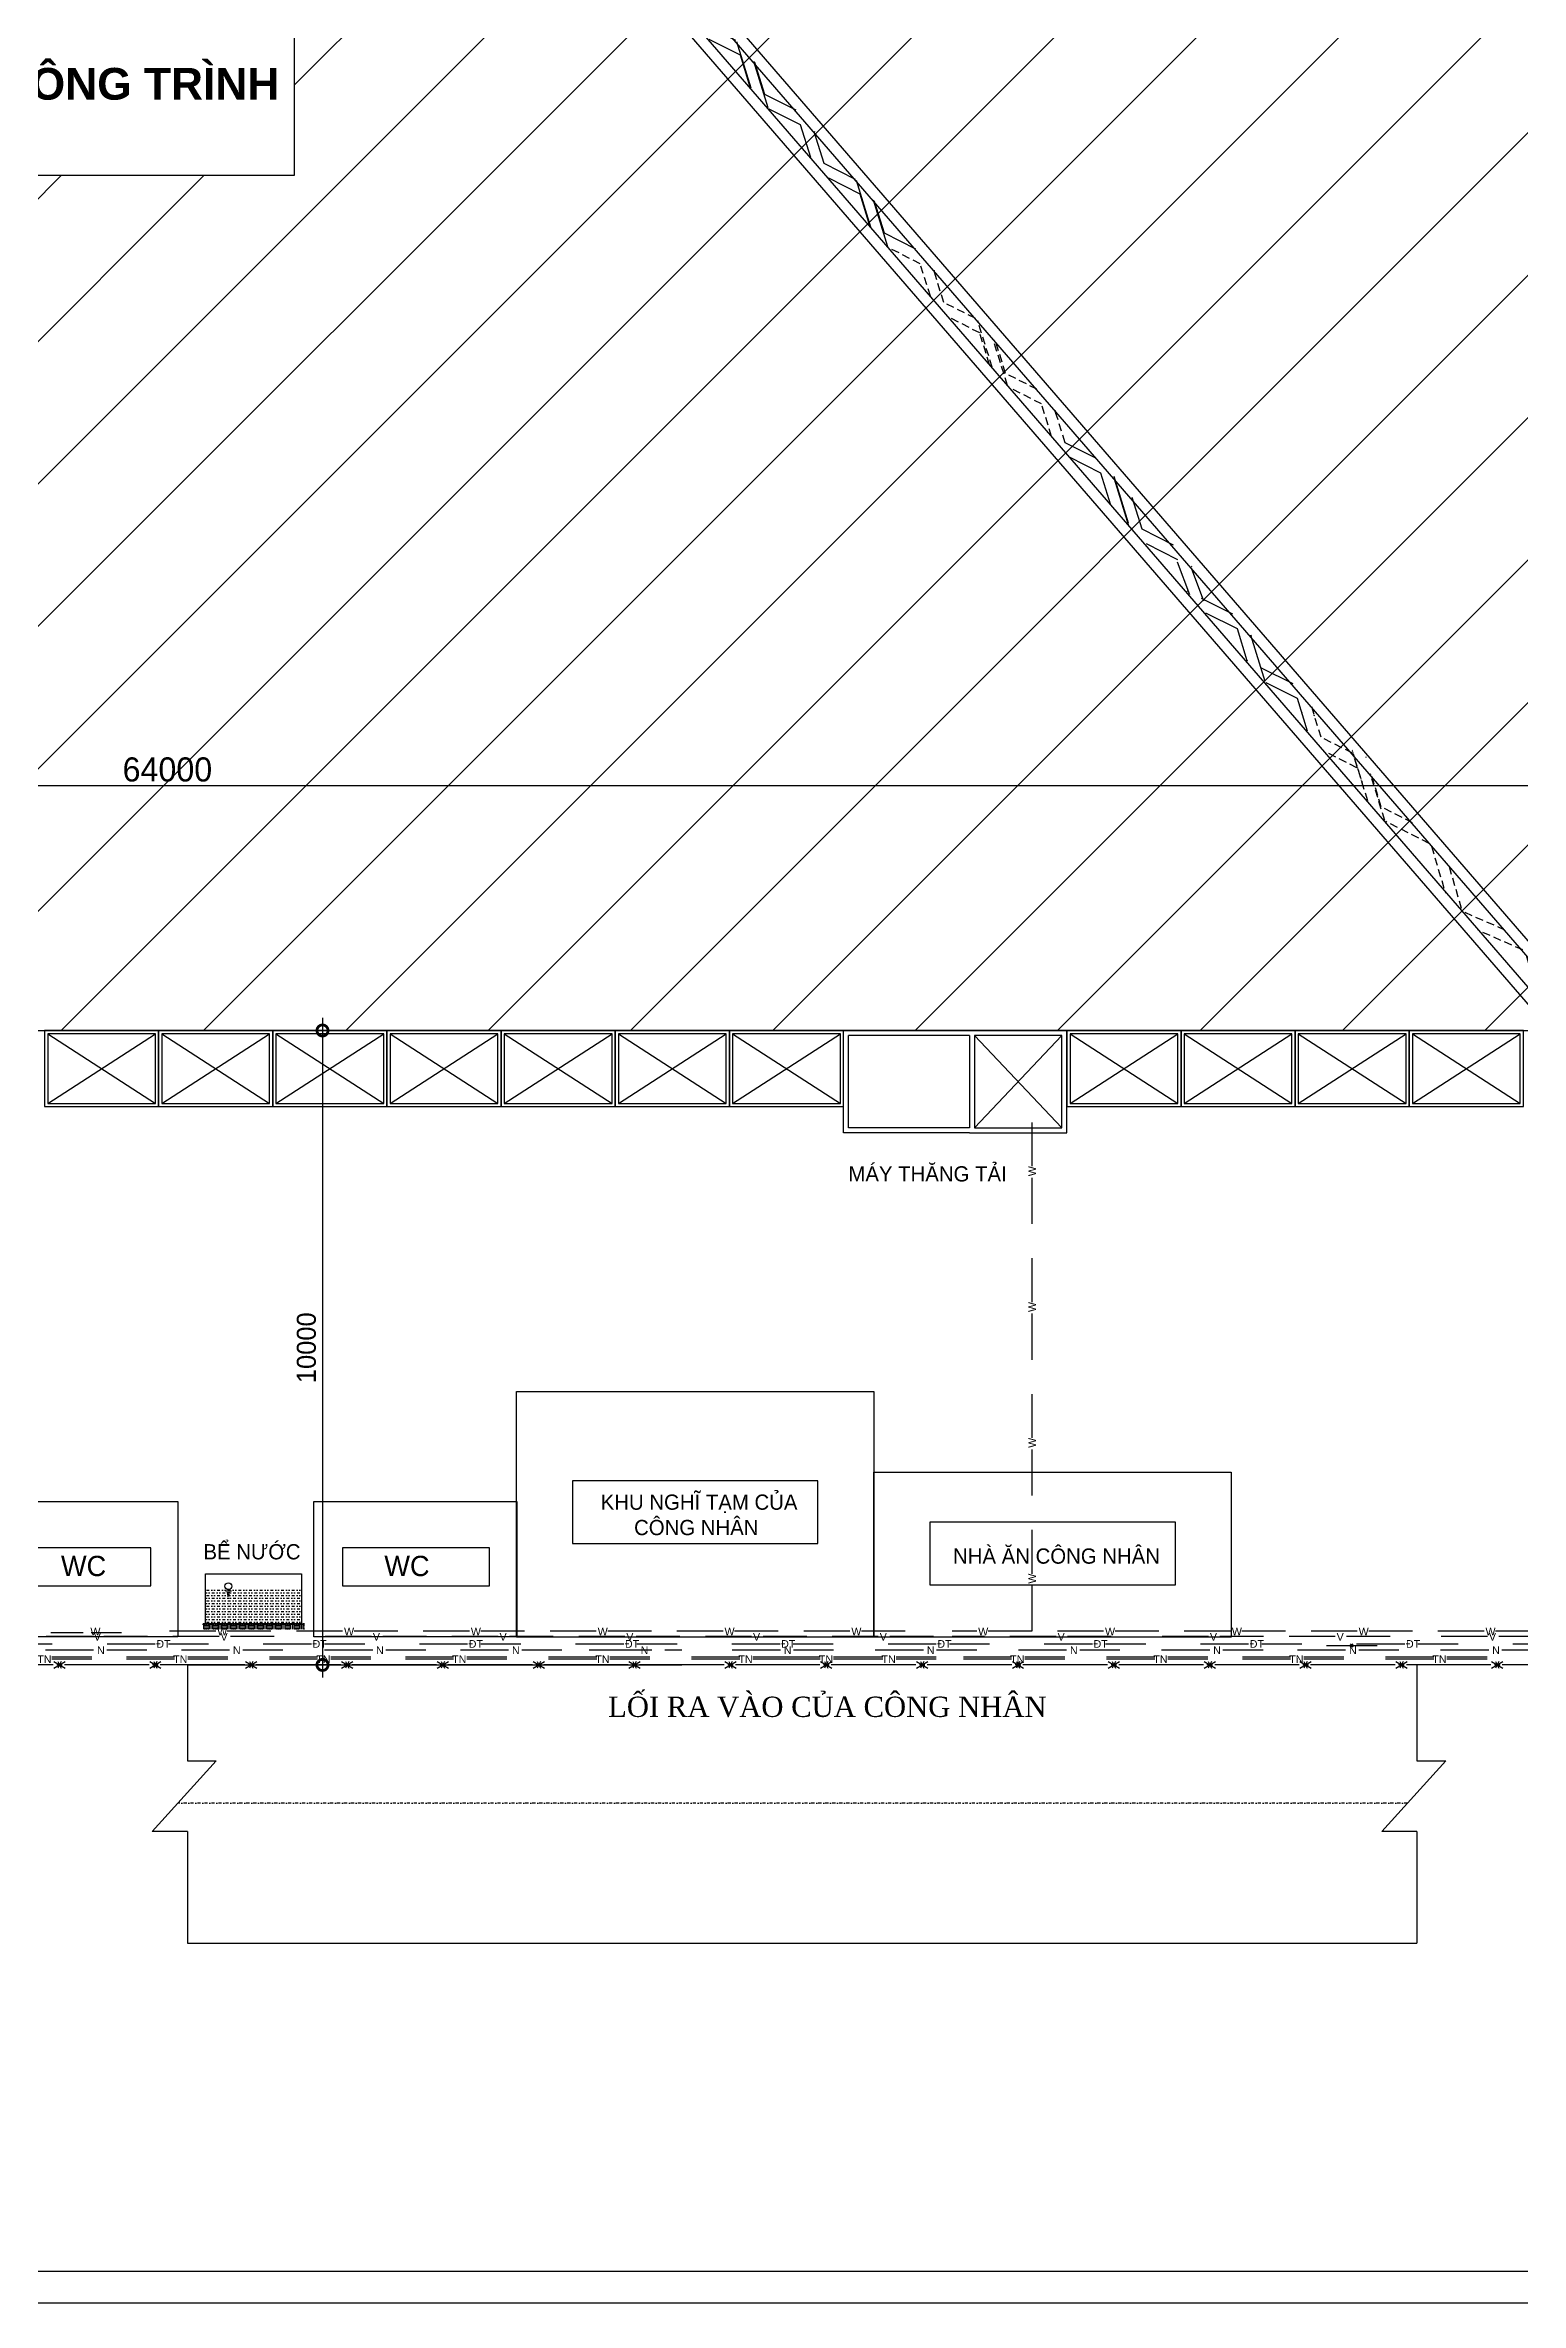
# Model space of a CAD drawing. Extents: x 122166 to 123167, y -5853 to -5259.
# Drawn here: x 122737.5 to 122970.2, y -5853.3 to -5497.4 of the extents above; entities that cross this region are included whole.
import ezdxf

# ---------------------------------------------------------------- set-up
doc = ezdxf.new("R2010")
doc.units = 0
for name, pattern in [('DASHDOTX2', [2, 1, -0.5, 0, -0.5]), ('DASHED2', [0.375, 0.25, -0.125]), ('HIDDEN', [9.525, 6.35, -3.175]), ('HIDDEN2', [0.1875, 0.125, -0.0625])]:
    doc.linetypes.add(name, pattern=pattern)
doc.layers.get('0').update_dxf_attribs({"linetype": 'CONTINUOUS'})
doc.layers.get('DEFPOINTS').update_dxf_attribs({"linetype": 'CONTINUOUS'})
for name, color, linetype in [('02', 3, 'CONTINUOUS'), ('04', 1, 'CONTINUOUS'), ('BONG', 1, 'CONTINUOUS'), ('coffa', 6, 'CONTINUOUS'), ('KHUNG', 5, 'CONTINUOUS'), ('KICHTHUOC', 1, 'CONTINUOUS'), ('Layer1', 4, 'DASHED2'), ('LAYER3', 6, 'CONTINUOUS'), ('Layer4', 2, 'DASHDOTX2'), ('text', 4, 'CONTINUOUS'), ('THE', 8, 'CONTINUOUS'), ('tuong-cot', 6, 'CONTINUOUS')]:
    doc.layers.add(name, color=color, linetype=linetype)
doc.styles.get("Standard").update_dxf_attribs({"font": 'VTIMESN.TTF'})
doc.styles.add('TH', font='VTIMESN.TTF', dxfattribs={"height": 350})
doc.dimstyles.new('DOT', dxfattribs={"dimtxt": 3, "dimasz": 3.5, "dimexe": 2, "dimexo": 1.5, "dimgap": 1, "dimtad": 1, "dimtoh": 1, "dimdec": 0, "dimlfac": 100, "dimdsep": 46, "dimtxsty": 'Standard', "dimblk": 'DOTSMALL', "dimcen": 2.5, "dimdle": 2, "dimclrd": 251, "dimclre": 251, "dimclrt": 1, "dimadec": 0, "dimazin": 0, "dimtfac": 1, "dimtdec": 0, "dimtix": 1, "dimtmove": 0, "dimatfit": 2, "dimldrblk": 'DOTSMALL', "dimfxl": 0, "dimtolj": 1, "dimlwd": -1, "dimlwe": -1, "dimarcsym": 0})
doc.dimstyles.new('TL1-75', dxfattribs={"dimtxt": 3.5, "dimasz": 3.5, "dimexe": 2, "dimexo": 1.5, "dimgap": 1, "dimtad": 1, "dimtoh": 1, "dimdec": 0, "dimlfac": 100, "dimdsep": 46, "dimtxsty": 'Standard', "dimblk": 'DOTSMALL', "dimcen": 2.5, "dimdle": 2, "dimclrd": 251, "dimclre": 251, "dimclrt": 1, "dimadec": 0, "dimazin": 0, "dimtfac": 1, "dimtdec": 0, "dimtix": 1, "dimtmove": 0, "dimatfit": 0, "dimldrblk": 'DOTSMALL', "dimfxl": 0, "dimtolj": 1, "dimarcsym": 0})

# ---------------------------------------------------------------- blocks, each defined once
blk = doc.blocks.new('_DotSmall')
at = {"layer": 'THE', "color": 0, "const_width": 0.5}
blk.add_lwpolyline([(-0.0625, 0, 1), (0.0625, 0, 1)], format="xyb", close=True, dxfattribs=at)
blk = doc.blocks.new('*D4')
at = {"layer": 'DEFPOINTS', "color": 0, "linetype": 'Continuous'}
for p in [(247.78, 53.09), (250, 53.09), (263.72, 35.15)]:
    blk.add_point(p, dxfattribs=at)
at = {"layer": 'KICHTHUOC', "color": 251, "linetype": 'Continuous', "lineweight": -2}
for p, q in [((247.78, 33.15), (247.78, 55.09)), ((248.5, 53.09), (245.78, 53.09)), ((262.22, 35.15), (245.78, 35.15))]:
    blk.add_line(p, q, dxfattribs=at)
at = {"layer": 'KICHTHUOC', "color": 251, "linetype": 'Continuous', "lineweight": -2, "xscale": 3.5, "yscale": 3.5, "zscale": 3.5}
for p, rotation in [((247.78, 53.09), 90), ((247.78, 35.15), 270)]:
    blk.add_blockref('_DotSmall', p, dxfattribs=dict(at, rotation=rotation))
at = {"layer": 'KICHTHUOC', "color": 1, "linetype": 'Continuous', "insert": (245.03, 44.12), "char_height": 3.5, "attachment_point": 5, "rotation": 90}
blk.add_mtext('\\A1;1500', dxfattribs=at)
blk = doc.blocks.new('*D6')
at = {"layer": 'coffa', "color": 251, "linetype": 'Continuous'}
for p, q in [((122781.2, -5650.72), (122781.2, -5754.72)), ((122780.86, -5652.72), (122779.2, -5652.72)), ((122780.86, -5752.72), (122779.2, -5752.72))]:
    blk.add_line(p, q, dxfattribs=at)
at = {"layer": 'DEFPOINTS', "color": 0, "linetype": 'Continuous'}
for p in [(122782.36, -5652.72), (122781.2, -5752.72), (122782.36, -5752.72)]:
    blk.add_point(p, dxfattribs=at)
at = {"layer": 'coffa', "color": 251, "linetype": 'Continuous', "xscale": 3.5, "yscale": 3.5, "zscale": 3.5}
for p, rotation in [((122781.2, -5652.72), 90), ((122781.2, -5752.72), 270)]:
    blk.add_blockref('_DotSmall', p, dxfattribs=dict(at, rotation=rotation))
at = {"layer": 'coffa', "color": 1, "linetype": 'Continuous', "insert": (122778.67, -5702.72), "char_height": 3, "attachment_point": 5, "rotation": 90}
blk.add_mtext('\\A1;10000', dxfattribs=at)
blk = doc.blocks.new('A$C060B0BB3')
at = {"layer": '04', "linetype": 'Continuous', "ltscale": 10}
for p, q in [((33.273, -14.09), (304.112, -327.127)), ((34.608, -12.984), (305.371, -325.931)), ((29.569, -17.157), (300.622, -330.441)), ((30.905, -16.051), (301.881, -329.245)), ((106.674, -99.142), (108.268, -104.282)), ((108.268, -104.282), (113.217, -106.782)), ((108.982, -106.586), (113.932, -109.086)), ((113.373, -106.963), (115.645, -114.286)), ((116.085, -110.174), (116.203, -110.234)), ((116.203, -110.234), (117.76, -115.254)), ((115.488, -114.106), (115.607, -114.166)), ((117.76, -115.254), (122.709, -117.754)), ((118.475, -117.557), (123.424, -120.058)), ((125.05, -124.894), (123.104, -119.702)), ((127.262, -125.856), (125.317, -120.663)), ((125.577, -121.146), (125.695, -121.206)), ((124.862, -125.018), (124.981, -125.078)), ((127.133, -126.165), (132.083, -128.666)), ((127.848, -128.469), (132.797, -130.97)), ((132.797, -130.97), (134.354, -135.989)), ((134.882, -131.516), (137.153, -138.839)), ((134.913, -131.937), (137.184, -139.26)), ((134.95, -132.058), (135.069, -132.118)), ((137.712, -134.787), (139.269, -139.806)), ((136.997, -138.658), (137.116, -138.718)), ((139.269, -139.806), (144.218, -142.307)), ((139.983, -142.11), (144.933, -144.611)), ((168.478, -175.124), (173.427, -177.624)), ((172.869, -175.501), (175.14, -182.824)), ((173.427, -177.624), (174.984, -182.644)), ((175.543, -178.592), (177.814, -185.915)), ((175.58, -178.712), (175.699, -178.772)), ((175.699, -178.772), (177.255, -183.792)), ((174.984, -182.644), (175.103, -182.704)), ((177.255, -183.792), (182.205, -186.292)), ((177.97, -186.096), (182.919, -188.596)), ((182.919, -188.596), (184.476, -193.616)), ((185.035, -189.564), (186.629, -194.703)), ((185.072, -189.684), (185.191, -189.744)), ((184.357, -193.556), (184.476, -193.616)), ((186.629, -194.703), (191.578, -197.204)), ((187.343, -197.007), (192.292, -199.508)), ((191.734, -197.385), (194.005, -204.708)), ((192.292, -199.508), (193.849, -204.527)), ((194.408, -200.475), (196.679, -207.799)), ((194.445, -200.596), (194.564, -200.656)), ((194.564, -200.656), (196.121, -205.675)), ((193.849, -204.527), (193.968, -204.587)), ((196.121, -205.675), (201.07, -208.176)), ((196.835, -207.979), (201.785, -210.48)), ((201.785, -210.48), (203.341, -215.499)), ((203.9, -211.447), (205.494, -216.587)), ((203.937, -211.567), (204.056, -211.627)), ((279.212, -298.499), (280.806, -303.639)), ((293.92, -301.68), (288.847, -306.534)), ((293.92, -301.68), (305.727, -315.803)), ((280.806, -303.639), (285.756, -306.14)), ((281.521, -305.943), (286.47, -308.444)), ((295.886, -304.031), (290.859, -308.842)), ((285.912, -306.32), (288.183, -313.644)), ((288.586, -309.411), (290.857, -316.734)), ((297.856, -306.387), (292.783, -311.242)), ((299.822, -308.739), (294.795, -313.55)), ((284.116, -311.062), (279.747, -315.243)), ((301.791, -311.095), (296.719, -315.95)), ((279.747, -315.243), (291.554, -329.366)), ((286.128, -313.37), (281.713, -317.594)), ((288.051, -315.77), (283.683, -319.95)), ((290.298, -314.611), (295.248, -317.112)), ((305.727, -315.803), (291.554, -329.366)), ((303.757, -313.447), (298.731, -318.257)), ((290.063, -318.078), (285.649, -322.302)), ((291.013, -316.915), (295.962, -319.416)), ((291.987, -320.478), (287.618, -324.658)), ((293.999, -322.785), (289.584, -327.01)), ((298.078, -320.383), (299.672, -325.523)), ((298.115, -320.503), (298.234, -320.563)), ((297.4, -324.375), (297.519, -324.435)), ((299.672, -325.523), (303.672, -327.544)), ((300.622, -330.441), (305.371, -325.931)), ((300.386, -327.827), (302.337, -328.812))]:
    blk.add_line(p, q, dxfattribs=at)
at = {"layer": '04', "linetype": 'HIDDEN2', "ltscale": 10}
for p, q in [((31.348, -15.619), (36.117, -17.713)), ((32.8, -14.362), (33.606, -14.716)), ((38.195, -24.787), (36.117, -17.713)), ((40.936, -27.965), (38.769, -20.586)), ((42.244, -29.596), (49.286, -32.689)), ((45.047, -32.721), (51.797, -35.685)), ((53.875, -42.759), (51.797, -35.685)), ((56.616, -45.938), (54.448, -38.558)), ((57.787, -47.276), (64.829, -50.369)), ((60.59, -50.401), (67.34, -53.365)), ((69.418, -60.439), (67.34, -53.365)), ((72.16, -63.618), (69.992, -56.238)), ((72.754, -64.656), (79.796, -67.748)), ((75.557, -67.781), (82.307, -70.745)), ((84.385, -77.818), (82.307, -70.745)), ((87.126, -80.997), (84.958, -73.618)), ((87.487, -81.431), (94.352, -84.899)), ((90.117, -84.702), (95.066, -87.203)), ((94.508, -85.079), (96.779, -92.403)), ((95.066, -87.203), (96.623, -92.222)), ((97.182, -88.17), (99.453, -95.494)), ((98.895, -93.37), (103.844, -95.871)), ((99.609, -95.674), (104.558, -98.175)), ((104.558, -98.175), (106.115, -103.194)), ((144.933, -144.611), (146.489, -149.63)), ((147.048, -145.578), (148.642, -150.718)), ((146.37, -149.57), (146.489, -149.63)), ((148.642, -150.718), (153.591, -153.219)), ((149.357, -153.022), (154.306, -155.522)), ((154.003, -153.618), (156.274, -160.941)), ((154.306, -155.522), (155.863, -160.542)), ((156.421, -156.49), (158.693, -163.813)), ((156.459, -156.61), (156.577, -156.67)), ((156.833, -156.889), (158.39, -161.908)), ((156.118, -160.76), (156.237, -160.82)), ((158.39, -161.908), (163.339, -164.409)), ((159.104, -164.212), (164.054, -166.713)), ((164.054, -166.713), (165.61, -171.732)), ((166.169, -167.68), (167.763, -172.82)), ((166.207, -167.8), (166.325, -167.86)), ((165.492, -171.672), (165.61, -171.732)), ((167.763, -172.82), (172.713, -175.321)), ((203.223, -215.439), (203.341, -215.499)), ((205.494, -216.587), (210.443, -219.088)), ((206.209, -218.891), (211.158, -221.391)), ((210.599, -219.268), (212.871, -226.591)), ((211.158, -221.391), (212.715, -226.411)), ((213.273, -222.359), (215.545, -229.682)), ((213.311, -222.479), (213.429, -222.539)), ((213.429, -222.539), (214.986, -227.559)), ((212.715, -226.411), (212.833, -226.471)), ((214.986, -227.559), (219.935, -230.059)), ((215.701, -229.863), (220.65, -232.363)), ((220.65, -232.363), (222.207, -237.383)), ((222.765, -233.331), (224.359, -238.47)), ((222.803, -233.451), (222.922, -233.511)), ((222.088, -237.323), (222.207, -237.383)), ((224.359, -238.47), (229.309, -240.971)), ((225.074, -240.774), (230.023, -243.275)), ((229.315, -240.67), (231.587, -247.993)), ((230.023, -243.275), (231.58, -248.294)), ((232.139, -244.242), (234.41, -251.566)), ((232.145, -243.941), (233.702, -248.961)), ((232.176, -244.363), (232.295, -244.423)), ((231.431, -247.813), (231.549, -247.873)), ((233.702, -248.961), (238.651, -251.461)), ((234.417, -251.264), (239.366, -253.765)), ((239.366, -253.765), (240.923, -258.785)), ((241.481, -254.732), (243.076, -259.872)), ((240.804, -258.725), (240.923, -258.785)), ((243.79, -262.176), (248.739, -264.677)), ((248.181, -262.553), (250.452, -269.877)), ((248.739, -264.677), (250.296, -269.696)), ((250.855, -265.644), (253.126, -272.968)), ((251.011, -265.825), (252.568, -270.844)), ((253.282, -273.148), (258.231, -275.649)), ((258.231, -275.649), (259.788, -280.668)), ((261.941, -281.756), (266.89, -284.256)), ((262.655, -284.06), (267.605, -286.56))]:
    blk.add_line(p, q, dxfattribs=at)
at = {"layer": '04', "linetype": 'HIDDEN2'}
for p, q in [((97.974, -91.07), (98.092, -91.13)), ((98.092, -91.13), (99.649, -96.149)), ((97.378, -95.002), (97.496, -95.062)), ((105.563, -101.537), (105.681, -101.597)), ((107.466, -102.042), (107.585, -102.102)), ((243.076, -259.872), (248.025, -262.373)), ((250.296, -269.696), (250.415, -269.756)), ((252.568, -270.844), (257.517, -273.345)), ((269.72, -287.528), (271.991, -294.851)), ((277.725, -299.966), (277.821, -300.058))]:
    blk.add_line(p, q, dxfattribs=at)
at = {"layer": '04', "linetype": 'HIDDEN2', "ltscale": 8}
for p, q in [((260.347, -276.616), (261.941, -281.756)), ((267.605, -286.56), (269.161, -291.58)), ((272.147, -295.031), (277.097, -297.532)), ((277.097, -297.532), (278.653, -302.552))]:
    blk.add_line(p, q, dxfattribs=at)
at = {"layer": 'BONG', "color": 4}
for p, q in [((289.437, -287.331), (264.555, -287.331)), ((264.555, -287.331), (264.555, -309.214)), ((278.095, -291.277), (270.385, -297.578)), ((278.095, -291.277), (283.79, -298.246)), ((277.989, -292.333), (271.441, -297.684)), ((277.989, -292.333), (282.735, -298.14)), ((282.735, -298.14), (271.441, -297.684))]:
    blk.add_line(p, q, dxfattribs=at)
at = {"layer": 'BONG', "color": 4, "linetype": 'Continuous'}
for p, q in [((289.437, -309.214), (289.437, -287.331)), ((276.187, -303.491), (277.989, -292.333)), ((270.385, -297.578), (276.081, -304.547)), ((271.441, -297.684), (276.187, -303.491)), ((283.79, -298.246), (276.081, -304.547)), ((282.735, -298.14), (276.187, -303.491)), ((264.555, -309.214), (289.437, -309.214))]:
    blk.add_line(p, q, dxfattribs=at)
at = {"layer": 'KICHTHUOC', "color": 1, "linetype": 'Continuous'}
blk.add_line((29.569, -17.157), (34.516, -12.877), dxfattribs=at)
at = {"layer": 'KICHTHUOC', "color": 3, "linetype": 'Continuous'}
for p, q in [((266.721, -301.889), (243.94, -322.466)), ((243.94, -322.466), (198.011, -322.466))]:
    blk.add_line(p, q, dxfattribs=at)
dim = blk.add_linear_dim(base=(261.085, -279.955), p1=(277.024, -297.895), p2=(263.302, -279.955), angle=90, text='1500', dimstyle='TL1-75', dxfattribs=at)
dim.commit()
dim.dimension.update_dxf_attribs({"geometry": '*D4', "text_midpoint": (258.335, -288.925), "insert": (13.3, -333.042)})

msp = doc.modelspace()

# ---------------------------------------------------------------- hatches: boundary and pattern name
at = {"layer": '02', "linetype": 'Continuous'}
h = msp.add_hatch(dxfattribs=at)
h.set_pattern_fill('MUDST', color=256, scale=1.68, style=0)
h.set_pattern_definition([(360, (122404.2401, -6727.52393), (0.84, 0.42), [0.42, -0.42, 0, -0.42, 0, -0.42])])
h.paths.add_polyline_path([(122762.726, -5740.921), (122762.726, -5746.234), (122777.902, -5746.234), (122777.902, -5740.921)])
at = {"layer": 'Layer1'}
h = msp.add_hatch(dxfattribs=at)
h.set_pattern_fill('EARTH', color=251, scale=0.112, angle=-90, style=0)
h.set_pattern_definition([(270, (125786.634, 63828.1999), (0.7112, -0.7112), [0.7112, -0.7112]), (270, (125786.9007, 63828.1999), (0.7112, -0.7112), [0.7112, -0.7112]), (270, (125787.1674, 63828.1999), (0.7112, -0.7112), [0.7112, -0.7112]), (360, (125787.2563, 63828.111), (0.7112, 0.7112), [0.7112, -0.7112]), (360, (125787.2563, 63827.8443), (0.7112, 0.7112), [0.7112, -0.7112]), (360, (125787.2563, 63827.5776), (0.7112, 0.7112), [0.7112, -0.7112])])
h.paths.add_polyline_path([(122778.359, -5747.118), (122778.359, -5746.234), (122762.291, -5746.234), (122762.291, -5747.118)])

# ---------------------------------------------------------------- linework, layer by layer
for p, q in [((122737.86, -5664.221), (122754.86, -5653.221)), ((122737.86, -5653.221), (122754.86, -5664.221)), ((122755.86, -5664.221), (122772.86, -5653.221)), ((122755.86, -5653.221), (122772.86, -5664.221)), ((122773.86, -5653.221), (122790.86, -5664.221)), ((122773.86, -5664.221), (122790.86, -5653.221)), ((122791.86, -5653.221), (122808.86, -5664.221)), ((122791.86, -5664.221), (122808.86, -5653.221)), ((122809.86, -5664.221), (122826.86, -5653.221)), ((122809.86, -5653.221), (122826.86, -5664.221)), ((122827.86, -5664.221), (122844.86, -5653.221)), ((122827.86, -5653.221), (122844.86, -5664.221)), ((122845.86, -5653.221), (122862.86, -5664.221)), ((122845.86, -5664.221), (122862.86, -5653.221)), ((122899.082, -5664.221), (122916.082, -5653.221)), ((122899.082, -5653.221), (122916.082, -5664.221)), ((122917.082, -5664.221), (122934.082, -5653.221)), ((122917.082, -5653.221), (122934.082, -5664.221)), ((122935.082, -5653.221), (122952.082, -5664.221)), ((122935.082, -5664.221), (122952.082, -5653.221)), ((122953.082, -5653.221), (122970.082, -5664.221)), ((122953.082, -5664.221), (122970.082, -5653.221))]:
    msp.add_line(p, q)
for points in [[(122737.36, -5664.721), (122755.36, -5664.721), (122755.36, -5652.721), (122737.36, -5652.721)], [(122737.86, -5664.221), (122754.86, -5664.221), (122754.86, -5653.221), (122737.86, -5653.221)], [(122755.36, -5664.721), (122773.36, -5664.721), (122773.36, -5652.721), (122755.36, -5652.721)], [(122755.86, -5664.221), (122772.86, -5664.221), (122772.86, -5653.221), (122755.86, -5653.221)], [(122773.36, -5664.721), (122791.36, -5664.721), (122791.36, -5652.721), (122773.36, -5652.721)], [(122773.86, -5664.221), (122790.86, -5664.221), (122790.86, -5653.221), (122773.86, -5653.221)], [(122791.36, -5664.721), (122809.36, -5664.721), (122809.36, -5652.721), (122791.36, -5652.721)], [(122791.86, -5664.221), (122808.86, -5664.221), (122808.86, -5653.221), (122791.86, -5653.221)], [(122809.36, -5664.721), (122827.36, -5664.721), (122827.36, -5652.721), (122809.36, -5652.721)], [(122809.86, -5664.221), (122826.86, -5664.221), (122826.86, -5653.221), (122809.86, -5653.221)], [(122827.36, -5664.721), (122845.36, -5664.721), (122845.36, -5652.721), (122827.36, -5652.721)], [(122827.86, -5664.221), (122844.86, -5664.221), (122844.86, -5653.221), (122827.86, -5653.221)], [(122845.36, -5664.721), (122863.36, -5664.721), (122863.36, -5652.721), (122845.36, -5652.721)], [(122845.86, -5664.221), (122862.86, -5664.221), (122862.86, -5653.221), (122845.86, -5653.221)], [(122898.582, -5664.721), (122916.582, -5664.721), (122916.582, -5652.721), (122898.582, -5652.721)], [(122899.082, -5664.221), (122916.082, -5664.221), (122916.082, -5653.221), (122899.082, -5653.221)], [(122916.582, -5664.721), (122934.582, -5664.721), (122934.582, -5652.721), (122916.582, -5652.721)], [(122917.082, -5664.221), (122934.082, -5664.221), (122934.082, -5653.221), (122917.082, -5653.221)], [(122934.582, -5664.721), (122952.582, -5664.721), (122952.582, -5652.721), (122934.582, -5652.721)], [(122935.082, -5664.221), (122952.082, -5664.221), (122952.082, -5653.221), (122935.082, -5653.221)], [(122952.582, -5664.721), (122970.582, -5664.721), (122970.582, -5652.721), (122952.582, -5652.721)], [(122953.082, -5664.221), (122970.082, -5664.221), (122970.082, -5653.221), (122953.082, -5653.221)]]:
    msp.add_lwpolyline(points, close=True)
at = {"layer": '02', "linetype": 'Continuous'}
for p, q in [((122765.921, -5741.051), (122766.872, -5741.051)), ((122766.111, -5741.279), (122766.606, -5741.279)), ((122766.187, -5741.545), (122766.53, -5741.545)), ((122766.187, -5741.811), (122766.492, -5741.811)), ((122766.225, -5742.191), (122766.492, -5742.191)), ((122777.902, -5746.234), (122762.726, -5746.234))]:
    msp.add_line(p, q, dxfattribs=at)
msp.add_circle((122766.355, -5740.316), 0.532, dxfattribs=at)
at = {"layer": 'BONG'}
for p, q in [((122863.36, -5668.853), (122863.36, -5652.721)), ((122883.207, -5652.721), (122863.36, -5652.721)), ((122864.16, -5668.053), (122864.16, -5653.521)), ((122883.207, -5653.521), (122864.16, -5653.521)), ((122898.582, -5652.721), (122883.207, -5652.721)), ((122883.207, -5653.521), (122883.207, -5668.053)), ((122884.007, -5668.053), (122897.782, -5653.521)), ((122884.007, -5653.521), (122897.782, -5668.053)), ((122898.582, -5668.853), (122898.582, -5652.721)), ((122883.207, -5668.053), (122864.16, -5668.053)), ((122883.207, -5668.853), (122863.36, -5668.853)), ((122883.207, -5668.853), (122898.582, -5668.853))]:
    msp.add_line(p, q, dxfattribs=at)
for points in [[(122627.708, -5494.426), (122776.746, -5494.426), (122776.746, -5517.975), (122627.761, -5517.975)], [(122884.007, -5668.053), (122897.782, -5668.053), (122897.782, -5653.521), (122884.007, -5653.521)]]:
    msp.add_lwpolyline(points, close=True, dxfattribs=at)
at = {"layer": 'coffa', "color": 251, "linetype": 'Continuous'}
msp.add_line((123083.339, -5614.156), (122430.138, -5614.156), dxfattribs=at)
at = {"layer": 'coffa', "color": 7, "linetype": 'Continuous'}
for p, q in [((122432.138, -5652.721), (123081.339, -5652.721)), ((122759.89, -5752.721), (122759.89, -5767.851)), ((122759.89, -5752.721), (122837.845, -5752.721)), ((122953.794, -5752.721), (122953.794, -5767.851)), ((122764.415, -5767.851), (122754.337, -5778.945)), ((122759.89, -5767.851), (122764.415, -5767.851)), ((122958.319, -5767.851), (122948.241, -5778.945)), ((122953.794, -5767.851), (122958.319, -5767.851)), ((122759.89, -5778.945), (122754.337, -5778.945)), ((122759.89, -5778.945), (122759.89, -5796.587)), ((122953.794, -5778.945), (122948.241, -5778.945)), ((122953.794, -5778.945), (122953.794, -5796.587))]:
    msp.add_line(p, q, dxfattribs=at)
at = {"layer": 'coffa', "color": 2, "linetype": 'Continuous'}
for p, q in [((122762.726, -5738.332), (122777.902, -5738.332)), ((122762.726, -5746.234), (122762.726, -5738.332)), ((122777.902, -5738.332), (122777.902, -5746.234))]:
    msp.add_line(p, q, dxfattribs=at)
for points in [[(123162.219, -5848.265), (123162.219, -5264.265), (122331.219, -5264.265), (122331.219, -5848.265)], [(122811.788, -5748.348), (122811.788, -5709.613), (122868.151, -5709.613), (122868.151, -5748.348)], [(122868.151, -5748.348), (122868.151, -5722.354), (122924.514, -5722.354), (122924.514, -5748.348)], [(122726.367, -5726.964), (122758.37, -5726.964), (122758.37, -5748.297), (122726.367, -5748.297)], [(122779.823, -5726.964), (122811.826, -5726.964), (122811.826, -5748.297), (122779.823, -5748.297)]]:
    msp.add_lwpolyline(points, close=True, dxfattribs=at)
at = {"layer": 'KHUNG'}
msp.add_lwpolyline([(123167.219, -5853.265), (123167.219, -5259.265), (122326.219, -5259.265), (122326.219, -5853.265)], close=True, dxfattribs=at)
at = {"layer": 'KICHTHUOC', "color": 3, "linetype": 'Continuous'}
for points in [[(122820.603, -5723.689), (122820.603, -5733.592), (122859.328, -5733.592), (122859.328, -5723.689)], [(122876.966, -5730.19), (122876.966, -5740.093), (122915.691, -5740.093), (122915.691, -5730.19)], [(122730.888, -5740.239), (122754.104, -5740.239), (122754.104, -5734.263), (122730.888, -5734.263)], [(122784.344, -5740.239), (122807.56, -5740.239), (122807.56, -5734.263), (122784.344, -5734.263)]]:
    msp.add_lwpolyline(points, close=True, dxfattribs=at)
at = {"layer": 'Layer1', "color": 7}
msp.add_line((122778.359, -5746.234), (122762.291, -5746.234), dxfattribs=at)
at = {"layer": 'Layer1', "color": 2, "linetype": 'Continuous', "ltscale": 0.8}
for p, q in [((122738.725, -5752.721), (122725.392, -5752.721)), ((122738.832, -5752.165), (122740.614, -5753.22)), ((122738.832, -5753.22), (122740.614, -5752.165)), ((122739.723, -5752.692), (122739.284, -5752.692)), ((122739.983, -5752.165), (122739.464, -5753.22)), ((122739.464, -5752.165), (122739.983, -5753.22)), ((122739.723, -5752.692), (122740.163, -5752.692)), ((122753.841, -5752.721), (122740.507, -5752.721)), ((122753.948, -5753.22), (122755.73, -5752.165)), ((122753.948, -5752.165), (122755.73, -5753.22)), ((122754.839, -5752.692), (122754.399, -5752.692)), ((122755.099, -5752.165), (122754.579, -5753.22)), ((122754.579, -5752.165), (122755.099, -5753.22)), ((122754.839, -5752.692), (122755.278, -5752.692)), ((122768.956, -5752.721), (122755.623, -5752.721)), ((122769.063, -5752.165), (122770.845, -5753.22)), ((122769.063, -5753.22), (122770.845, -5752.165)), ((122769.954, -5752.692), (122769.515, -5752.692)), ((122770.214, -5752.165), (122769.695, -5753.22)), ((122769.695, -5752.165), (122770.214, -5753.22)), ((122769.954, -5752.692), (122770.394, -5752.692)), ((122784.071, -5752.721), (122770.738, -5752.721)), ((122784.179, -5753.22), (122785.961, -5752.165)), ((122784.179, -5752.165), (122785.961, -5753.22)), ((122785.07, -5752.692), (122784.63, -5752.692)), ((122785.329, -5752.165), (122784.81, -5753.22)), ((122784.81, -5752.165), (122785.329, -5753.22)), ((122785.07, -5752.692), (122785.509, -5752.692)), ((122799.187, -5752.721), (122785.854, -5752.721)), ((122799.294, -5752.165), (122801.076, -5753.22)), ((122799.294, -5753.22), (122801.076, -5752.165)), ((122800.185, -5752.692), (122799.745, -5752.692)), ((122800.445, -5752.165), (122799.925, -5753.22)), ((122799.925, -5752.165), (122800.445, -5753.22)), ((122800.185, -5752.692), (122800.624, -5752.692)), ((122814.302, -5752.721), (122800.969, -5752.721)), ((122814.409, -5753.22), (122816.191, -5752.165)), ((122814.409, -5752.165), (122816.191, -5753.22)), ((122815.3, -5752.692), (122814.861, -5752.692)), ((122815.56, -5752.165), (122815.041, -5753.22)), ((122815.041, -5752.165), (122815.56, -5753.22)), ((122815.3, -5752.692), (122815.74, -5752.692)), ((122829.418, -5752.721), (122816.084, -5752.721)), ((122829.525, -5752.165), (122831.307, -5753.22)), ((122829.525, -5753.22), (122831.307, -5752.165)), ((122830.416, -5752.692), (122829.976, -5752.692)), ((122830.675, -5752.165), (122830.156, -5753.22)), ((122830.156, -5752.165), (122830.675, -5753.22)), ((122830.416, -5752.692), (122830.855, -5752.692)), ((122844.533, -5752.721), (122831.2, -5752.721)), ((122844.64, -5753.22), (122846.422, -5752.165)), ((122844.64, -5752.165), (122846.422, -5753.22)), ((122845.531, -5752.692), (122845.092, -5752.692)), ((122845.791, -5752.165), (122845.271, -5753.22)), ((122845.271, -5752.165), (122845.791, -5753.22)), ((122845.531, -5752.692), (122845.971, -5752.692)), ((122859.648, -5752.721), (122846.315, -5752.721)), ((122859.755, -5752.165), (122861.537, -5753.22)), ((122859.755, -5753.22), (122861.537, -5752.165)), ((122860.646, -5752.692), (122860.207, -5752.692)), ((122860.906, -5752.165), (122860.387, -5753.22)), ((122860.387, -5752.165), (122860.906, -5753.22)), ((122860.646, -5752.692), (122861.086, -5752.692)), ((122874.764, -5752.721), (122861.43, -5752.721)), ((122874.871, -5753.22), (122876.653, -5752.165)), ((122874.871, -5752.165), (122876.653, -5753.22)), ((122875.762, -5752.692), (122875.322, -5752.692)), ((122876.022, -5752.165), (122875.502, -5753.22)), ((122875.502, -5752.165), (122876.022, -5753.22)), ((122875.762, -5752.692), (122876.201, -5752.692)), ((122889.879, -5752.721), (122876.546, -5752.721)), ((122889.986, -5752.165), (122891.768, -5753.22)), ((122889.986, -5753.22), (122891.768, -5752.165)), ((122890.877, -5752.692), (122890.438, -5752.692)), ((122891.137, -5752.165), (122890.618, -5753.22)), ((122890.618, -5752.165), (122891.137, -5753.22)), ((122890.877, -5752.692), (122891.317, -5752.692)), ((122904.994, -5752.721), (122891.661, -5752.721)), ((122905.102, -5753.22), (122906.884, -5752.165)), ((122905.102, -5752.165), (122906.884, -5753.22)), ((122905.993, -5752.692), (122905.553, -5752.692)), ((122906.252, -5752.165), (122905.733, -5753.22)), ((122905.733, -5752.165), (122906.252, -5753.22)), ((122905.993, -5752.692), (122906.432, -5752.692)), ((122920.11, -5752.721), (122906.777, -5752.721)), ((122920.217, -5752.165), (122921.999, -5753.22)), ((122920.217, -5753.22), (122921.999, -5752.165)), ((122921.108, -5752.692), (122920.669, -5752.692)), ((122921.368, -5752.165), (122920.848, -5753.22)), ((122920.848, -5752.165), (122921.368, -5753.22)), ((122921.108, -5752.692), (122921.547, -5752.692)), ((122935.225, -5752.721), (122921.892, -5752.721)), ((122935.332, -5753.22), (122937.114, -5752.165)), ((122935.332, -5752.165), (122937.114, -5753.22)), ((122936.223, -5752.692), (122935.784, -5752.692)), ((122936.483, -5752.165), (122935.964, -5753.22)), ((122935.964, -5752.165), (122936.483, -5753.22)), ((122936.223, -5752.692), (122936.663, -5752.692)), ((122950.341, -5752.721), (122937.007, -5752.721)), ((122950.448, -5752.165), (122952.23, -5753.22)), ((122950.448, -5753.22), (122952.23, -5752.165)), ((122951.339, -5752.692), (122950.899, -5752.692)), ((122951.598, -5752.165), (122951.079, -5753.22)), ((122951.079, -5752.165), (122951.598, -5753.22)), ((122951.339, -5752.692), (122951.778, -5752.692)), ((122965.456, -5752.721), (122952.123, -5752.721)), ((122965.563, -5753.22), (122967.345, -5752.165)), ((122965.563, -5752.165), (122967.345, -5753.22)), ((122966.454, -5752.692), (122966.015, -5752.692)), ((122966.714, -5752.165), (122966.194, -5753.22)), ((122966.194, -5752.165), (122966.714, -5753.22)), ((122966.454, -5752.692), (122966.894, -5752.692)), ((122980.571, -5752.721), (122967.238, -5752.721))]:
    msp.add_line(p, q, dxfattribs=at)
at = {"layer": 'Layer1', "linetype": 'Continuous', "ltscale": 0.8}
msp.add_line((122759.89, -5796.587), (122953.794, -5796.587), dxfattribs=at)
at = {"layer": 'LAYER3', "linetype": 'DASHDOTX2', "ltscale": 0.5}
msp.add_line((122952.282, -5774.496), (122758.378, -5774.496), dxfattribs=at)
at = {"layer": 'THE', "linetype": 'Continuous'}
for p, q in [((122650.17, -5652.721), (122878.17, -5424.72)), ((122672.621, -5652.721), (122900.621, -5424.72)), ((122695.072, -5652.721), (122923.072, -5424.72)), ((122717.522, -5652.721), (122945.522, -5424.72)), ((122739.973, -5652.721), (122967.973, -5424.72)), ((122762.423, -5652.721), (122990.424, -5424.72)), ((122776.746, -5503.694), (122855.72, -5424.72)), ((122784.874, -5652.721), (123012.874, -5424.72)), ((122807.325, -5652.721), (123035.325, -5424.72)), ((122829.775, -5652.721), (123057.776, -5424.72)), ((122852.226, -5652.721), (123080.226, -5424.72)), ((122874.677, -5652.721), (123081.339, -5446.058)), ((122897.127, -5652.721), (123081.339, -5468.509)), ((122919.578, -5652.721), (123081.339, -5490.96)), ((122942.029, -5652.721), (123081.339, -5513.41)), ((122605.269, -5652.721), (122740.014, -5517.975)), ((122627.72, -5652.721), (122762.465, -5517.975)), ((122964.479, -5652.721), (123081.339, -5535.861))]:
    msp.add_line(p, q, dxfattribs=at)
at = {"layer": 'tuong-cot'}
for p, q in [((122893.065, -5667.218), (122893.065, -5674.11)), ((122893.065, -5675.921), (122893.065, -5683.196)), ((122893.065, -5688.626), (122893.065, -5695.518)), ((122893.065, -5697.329), (122893.065, -5704.604)), ((122893.065, -5710.034), (122893.065, -5716.926)), ((122893.065, -5718.737), (122893.065, -5726.012)), ((122893.065, -5731.442), (122893.065, -5738.334)), ((122893.065, -5740.145), (122893.065, -5747.42)), ((122732.259, -5749.365), (122738.588, -5749.365)), ((122737.512, -5750.361), (122745.112, -5750.361)), ((122744.905, -5748.247), (122737.629, -5748.247)), ((122743.434, -5747.668), (122738.341, -5747.668)), ((122749.526, -5747.668), (122744.702, -5747.668)), ((122753.607, -5748.247), (122746.716, -5748.247)), ((122747.183, -5750.361), (122753.512, -5750.361)), ((122747.22, -5749.365), (122754.82, -5749.365)), ((122756.891, -5749.365), (122763.22, -5749.365)), ((122764.363, -5747.42), (122757.088, -5747.42)), ((122764.888, -5748.247), (122757.613, -5748.247)), ((122758.942, -5750.361), (122766.542, -5750.361)), ((122773.065, -5747.42), (122766.174, -5747.42)), ((122773.59, -5748.247), (122766.699, -5748.247)), ((122768.614, -5750.361), (122774.942, -5750.361)), ((122771.852, -5749.365), (122779.452, -5749.365)), ((122784.363, -5747.42), (122777.088, -5747.42)), ((122781.512, -5750.361), (122789.112, -5750.361)), ((122781.523, -5749.365), (122787.852, -5749.365)), ((122788.905, -5748.247), (122781.629, -5748.247)), ((122793.065, -5747.42), (122786.174, -5747.42)), ((122797.607, -5748.247), (122790.716, -5748.247)), ((122791.183, -5750.361), (122797.512, -5750.361)), ((122796.484, -5749.365), (122804.084, -5749.365)), ((122804.363, -5747.42), (122797.088, -5747.42)), ((122808.888, -5748.247), (122801.613, -5748.247)), ((122802.942, -5750.361), (122810.542, -5750.361)), ((122806.155, -5749.365), (122812.484, -5749.365)), ((122813.065, -5747.42), (122806.174, -5747.42)), ((122817.59, -5748.247), (122810.699, -5748.247)), ((122812.614, -5750.361), (122818.942, -5750.361)), ((122824.363, -5747.42), (122817.088, -5747.42)), ((122821.116, -5749.365), (122828.716, -5749.365)), ((122828.871, -5748.247), (122821.596, -5748.247)), ((122823.234, -5750.361), (122830.834, -5750.361)), ((122825.512, -5750.361), (122833.112, -5750.361)), ((122833.065, -5747.42), (122826.174, -5747.42)), ((122837.573, -5748.247), (122830.682, -5748.247)), ((122830.787, -5749.365), (122837.116, -5749.365)), ((122835.183, -5750.361), (122837.845, -5750.361)), ((122844.363, -5747.42), (122837.088, -5747.42)), ((122848.854, -5748.247), (122841.579, -5748.247)), ((122845.748, -5749.365), (122853.348, -5749.365)), ((122845.803, -5750.361), (122853.403, -5750.361)), ((122853.065, -5747.42), (122846.174, -5747.42)), ((122857.556, -5748.247), (122850.665, -5748.247)), ((122855.419, -5749.365), (122861.748, -5749.365)), ((122855.475, -5750.361), (122861.803, -5750.361)), ((122864.363, -5747.42), (122857.088, -5747.42)), ((122868.837, -5748.247), (122861.562, -5748.247)), ((122873.065, -5747.42), (122866.174, -5747.42)), ((122868.373, -5750.361), (122875.973, -5750.361)), ((122870.38, -5749.365), (122877.98, -5749.365)), ((122877.539, -5748.247), (122870.648, -5748.247)), ((122878.044, -5750.361), (122884.373, -5750.361)), ((122880.052, -5749.365), (122886.38, -5749.365)), ((122884.363, -5747.42), (122880.507, -5747.42)), ((122885.607, -5748.247), (122880.507, -5748.247)), ((122893.065, -5747.42), (122886.174, -5747.42)), ((122896.888, -5748.247), (122889.613, -5748.247)), ((122890.942, -5750.361), (122898.542, -5750.361)), ((122895.012, -5749.365), (122902.612, -5749.365)), ((122904.363, -5747.42), (122897.088, -5747.42)), ((122905.59, -5748.247), (122898.699, -5748.247)), ((122900.614, -5750.361), (122906.942, -5750.361)), ((122904.684, -5749.365), (122911.012, -5749.365)), ((122913.065, -5747.42), (122906.174, -5747.42)), ((122913.512, -5750.361), (122921.112, -5750.361)), ((122920.905, -5748.247), (122913.629, -5748.247)), ((122924.363, -5747.42), (122917.088, -5747.42)), ((122919.644, -5749.365), (122927.244, -5749.365)), ((122929.607, -5748.247), (122922.716, -5748.247)), ((122923.183, -5750.361), (122929.512, -5750.361)), ((122933.065, -5747.42), (122926.174, -5747.42)), ((122929.316, -5749.365), (122935.644, -5749.365)), ((122940.888, -5748.247), (122933.613, -5748.247)), ((122934.942, -5750.361), (122942.542, -5750.361)), ((122944.363, -5747.42), (122937.088, -5747.42)), ((122939.505, -5749.663), (122947.505, -5749.663)), ((122949.59, -5748.247), (122942.699, -5748.247)), ((122943.715, -5749.913), (122943.294, -5749.412)), ((122943.294, -5749.913), (122943.715, -5749.412)), ((122944.276, -5749.365), (122951.876, -5749.365)), ((122944.614, -5750.361), (122950.942, -5750.361)), ((122953.065, -5747.42), (122946.174, -5747.42)), ((122953.948, -5749.365), (122960.276, -5749.365)), ((122964.363, -5747.42), (122957.088, -5747.42)), ((122957.512, -5750.361), (122965.112, -5750.361)), ((122964.905, -5748.247), (122957.629, -5748.247)), ((122973.065, -5747.42), (122966.174, -5747.42)), ((122973.607, -5748.247), (122966.716, -5748.247)), ((122967.183, -5750.361), (122973.512, -5750.361)), ((122968.908, -5749.365), (122976.508, -5749.365)), ((122738.508, -5751.416), (122744.837, -5751.416)), ((122738.508, -5751.766), (122744.837, -5751.766)), ((122750.267, -5751.416), (122757.867, -5751.416)), ((122750.267, -5751.766), (122757.867, -5751.766)), ((122759.939, -5751.416), (122766.267, -5751.416)), ((122759.939, -5751.766), (122766.267, -5751.766)), ((122772.837, -5751.416), (122780.437, -5751.416)), ((122772.837, -5751.766), (122780.437, -5751.766)), ((122782.508, -5751.416), (122788.837, -5751.416)), ((122782.508, -5751.766), (122788.837, -5751.766)), ((122794.267, -5751.416), (122801.867, -5751.416)), ((122794.267, -5751.766), (122801.867, -5751.766)), ((122803.939, -5751.416), (122810.267, -5751.416)), ((122803.939, -5751.766), (122810.267, -5751.766)), ((122816.837, -5751.416), (122824.437, -5751.416)), ((122816.837, -5751.766), (122824.437, -5751.766)), ((122826.508, -5751.416), (122832.837, -5751.416)), ((122826.508, -5751.766), (122832.837, -5751.766)), ((122839.406, -5751.416), (122847.006, -5751.416)), ((122839.406, -5751.766), (122847.006, -5751.766)), ((122849.078, -5751.416), (122855.406, -5751.416)), ((122849.078, -5751.766), (122855.406, -5751.766)), ((122852.094, -5751.416), (122859.694, -5751.416)), ((122852.094, -5751.766), (122859.694, -5751.766)), ((122861.765, -5751.416), (122868.094, -5751.416)), ((122861.765, -5751.766), (122868.094, -5751.766)), ((122861.975, -5751.416), (122869.575, -5751.416)), ((122861.975, -5751.766), (122869.575, -5751.766)), ((122871.647, -5751.416), (122877.975, -5751.416)), ((122871.647, -5751.766), (122877.975, -5751.766)), ((122882.267, -5751.416), (122889.867, -5751.416)), ((122882.267, -5751.766), (122889.867, -5751.766)), ((122891.939, -5751.416), (122898.267, -5751.416)), ((122891.939, -5751.766), (122898.267, -5751.766)), ((122904.837, -5751.416), (122912.437, -5751.416)), ((122904.837, -5751.766), (122912.437, -5751.766)), ((122914.508, -5751.416), (122920.837, -5751.416)), ((122914.508, -5751.766), (122920.837, -5751.766)), ((122926.267, -5751.416), (122933.867, -5751.416)), ((122926.267, -5751.766), (122933.867, -5751.766)), ((122935.939, -5751.416), (122942.267, -5751.416)), ((122935.939, -5751.766), (122942.267, -5751.766)), ((122948.837, -5751.416), (122956.437, -5751.416)), ((122948.837, -5751.766), (122956.437, -5751.766)), ((122958.508, -5751.416), (122964.837, -5751.416)), ((122958.508, -5751.766), (122964.837, -5751.766))]:
    msp.add_line(p, q, dxfattribs=at)

# ---------------------------------------------------------------- block references
at = {"layer": 'coffa', "color": 7, "linetype": 'Continuous', "rotation": 180}
msp.add_blockref('A$C060B0BB3', (123043.227, -5704.675), dxfattribs=at)

# ---------------------------------------------------------------- texts
at = {"layer": '02', "color": 7, "insert": (122826.242, -5757.713), "char_height": 3.2, "width": 74.84184, "attachment_point": 1}
msp.add_mtext('{\\fVNI-Times|b0|i0|c0|p2;LOÁI RA VAØO CUÛA COÂNG NHAÂN}', dxfattribs=at)
at = {"layer": 'coffa', "color": 1, "linetype": 'Continuous', "insert": (122756.739, -5611.593), "char_height": 3.8, "attachment_point": 5}
msp.add_mtext('64000', dxfattribs=at)
at = {"layer": 'Layer4', "linetype": 'Continuous', "ltscale": 0.5, "char_height": 2.4, "attachment_point": 5, "style": 'TH'}
for s, insert, width in [('{\\C3;MAÙY THAÊNG TAÛI  }', (122876.614, -5675.331), 41.18328), ('{\\C3; KHU NGHÓ TAÏM CUÛA  \\PCOÂNG NHAÂN}', (122840.141, -5729.075), 50.6698), ('{\\C3; NHAØ AÊN COÂNG NHAÂN}', (122896.504, -5735.575), 50.6698)]:
    msp.add_mtext(s, dxfattribs=dict(at, insert=insert, width=width))
at = {"layer": 'Layer4', "color": 3, "linetype": 'Continuous', "ltscale": 0.5, "insert": (122743.526, -5735.518), "char_height": 3.2, "attachment_point": 2, "style": 'TH'}
msp.add_mtext('WC{\\H0.75x; }', dxfattribs=at)
at = {"layer": 'Layer4', "linetype": 'HIDDEN', "ltscale": 0.8, "insert": (122770.078, -5734.896), "char_height": 2.4, "width": 151.514, "attachment_point": 5, "style": 'TH'}
msp.add_mtext('BEÅ NÖÔÙC ', dxfattribs=at)
at = {"layer": 'Layer4', "color": 3, "linetype": 'Continuous', "ltscale": 0.5, "insert": (122790.955, -5735.518), "char_height": 3.2, "width": 36.4084, "attachment_point": 1, "style": 'TH'}
msp.add_mtext('WC', dxfattribs=at)
at = {"layer": 'text'}
for s, insert, char_height, width, attachment_point in [('{\\fVNI-Helve|b1|i0|c0|p2;DIEÄN TÍCH ÑAÁT XAÂY DÖÏNG COÂNG TRÌNH}', (122705.908, -5501), 5, 169.7056, 2), ('{\\fVNI-Helve|b0|i0|c0|p2;W}', (122744.599, -5746.861), 1.2, 1.53541, 1), ('{\\fVNI-Helve|b0|i0|c0|p2;W}', (122764.599, -5746.861), 1.2, 1.53541, 1), ('{\\fVNI-Helve|b0|i0|c0|p2;W}', (122784.599, -5746.861), 1.2, 1.53541, 1), ('{\\fVNI-Helve|b0|i0|c0|p2;W}', (122804.599, -5746.861), 1.2, 1.53541, 1), ('{\\fVNI-Helve|b0|i0|c0|p2;W}', (122824.599, -5746.861), 1.2, 1.53541, 1), ('{\\fVNI-Helve|b0|i0|c0|p2;W}', (122844.599, -5746.861), 1.2, 1.53541, 1), ('{\\fVNI-Helve|b0|i0|c0|p2;W}', (122864.599, -5746.861), 1.2, 1.53541, 1), ('{\\fVNI-Helve|b0|i0|c0|p2;W}', (122884.599, -5746.861), 1.2, 1.53541, 1), ('{\\fVNI-Helve|b0|i0|c0|p2;W}', (122904.599, -5746.861), 1.2, 1.53541, 1), ('{\\fVNI-Helve|b0|i0|c0|p2;W}', (122924.599, -5746.861), 1.2, 1.53541, 1), ('{\\fVNI-Helve|b0|i0|c0|p2;W}', (122944.599, -5746.861), 1.2, 1.53541, 1), ('{\\fVNI-Helve|b0|i0|c0|p2;W}', (122964.599, -5746.861), 1.2, 1.53541, 1), ('{\\fVNI-Helve|b0|i0|c0|p2;V}', (122745.141, -5747.689), 1.2, 1.53541, 1), ('{\\fVNI-Helve|b0|i0|c0|p2;N}', (122745.646, -5749.802), 1.2, 1.53541, 1), ('{\\fVNI-Helve|b0|i0|c0|p2;V}', (122765.124, -5747.689), 1.2, 1.53541, 1), ('{\\fVNI-Helve|b0|i0|c0|p2;N}', (122767.077, -5749.802), 1.2, 1.53541, 1), ('{\\fVNI-Helve|b0|i0|c0|p2;V}', (122789.141, -5747.689), 1.2, 1.53541, 1), ('{\\fVNI-Helve|b0|i0|c0|p2;N}', (122789.646, -5749.802), 1.2, 1.53541, 1), ('{\\fVNI-Helve|b0|i0|c0|p2;V}', (122809.124, -5747.689), 1.2, 1.53541, 1), ('{\\fVNI-Helve|b0|i0|c0|p2;N}', (122811.077, -5749.802), 1.2, 1.53541, 1), ('{\\fVNI-Helve|b0|i0|c0|p2;V}', (122829.107, -5747.689), 1.2, 1.53541, 1), ('{\\fVNI-Helve|b0|i0|c0|p2;N}', (122831.369, -5749.802), 1.2, 1.53541, 1), ('{\\fVNI-Helve|b0|i0|c0|p2;V}', (122849.091, -5747.689), 1.2, 1.53541, 1), ('{\\fVNI-Helve|b0|i0|c0|p2;N}', (122853.938, -5749.802), 1.2, 1.53541, 1), ('{\\fVNI-Helve|b0|i0|c0|p2;V}', (122869.074, -5747.689), 1.2, 1.53541, 1), ('{\\fVNI-Helve|b0|i0|c0|p2;N}', (122876.508, -5749.802), 1.2, 1.53541, 1), ('{\\fVNI-Helve|b0|i0|c0|p2;V}', (122897.124, -5747.689), 1.2, 1.53541, 1), ('{\\fVNI-Helve|b0|i0|c0|p2;N}', (122899.077, -5749.802), 1.2, 1.53541, 1), ('{\\fVNI-Helve|b0|i0|c0|p2;V}', (122921.141, -5747.689), 1.2, 1.53541, 1), ('{\\fVNI-Helve|b0|i0|c0|p2;N}', (122921.646, -5749.802), 1.2, 1.53541, 1), ('{\\fVNI-Helve|b0|i0|c0|p2;V}', (122941.124, -5747.689), 1.2, 1.53541, 1), ('{\\fVNI-Helve|b0|i0|c0|p2;N}', (122943.077, -5749.802), 1.2, 1.53541, 1), ('{\\fVNI-Helve|b0|i0|c0|p2;V}', (122965.141, -5747.689), 1.2, 1.53541, 1), ('{\\fVNI-Helve|b0|i0|c0|p2;N}', (122965.646, -5749.802), 1.2, 1.53541, 1), ('{\\fVNI-Helve|b0|i0|c0|p2;TN}', (122736.22, -5751.208), 1.2, 1.53541, 1), ('{\\fVNI-Helve|b0|i0|c0|p2;TN}', (122757.651, -5751.208), 1.2, 1.53541, 1), ('{\\fVNI-Helve|b0|i0|c0|p2;TN}', (122780.22, -5751.208), 1.2, 1.53541, 1), ('{\\fVNI-Helve|b0|i0|c0|p2;TN}', (122801.651, -5751.208), 1.2, 1.53541, 1), ('{\\fVNI-Helve|b0|i0|c0|p2;TN}', (122824.22, -5751.208), 1.2, 1.53541, 1), ('{\\fVNI-Helve|b0|i0|c0|p2;TN}', (122846.79, -5751.208), 1.2, 1.53541, 1), ('{\\fVNI-Helve|b0|i0|c0|p2;TN}', (122859.477, -5751.208), 1.2, 1.53541, 1), ('{\\fVNI-Helve|b0|i0|c0|p2;TN}', (122869.359, -5751.208), 1.2, 1.53541, 1), ('{\\fVNI-Helve|b0|i0|c0|p2;TN}', (122889.651, -5751.208), 1.2, 1.53541, 1), ('{\\fVNI-Helve|b0|i0|c0|p2;TN}', (122912.22, -5751.208), 1.2, 1.53541, 1), ('{\\fVNI-Helve|b0|i0|c0|p2;TN}', (122933.651, -5751.208), 1.2, 1.53541, 1), ('{\\fVNI-Helve|b0|i0|c0|p2;TN}', (122956.22, -5751.208), 1.2, 1.53541, 1)]:
    msp.add_mtext(s, dxfattribs=dict(at, insert=insert, char_height=char_height, width=width, attachment_point=attachment_point))
at = {"layer": 'text', "char_height": 1.2, "width": 1.53541, "attachment_point": 1, "rotation": 90}
for insert in [(122892.507, -5675.684), (122892.507, -5697.092), (122892.507, -5718.5), (122892.507, -5739.908)]:
    msp.add_mtext('{\\fVNI-Helve|b0|i0|c0|p2;W}', dxfattribs=dict(at, insert=insert))
at = {"layer": 'text', "char_height": 1.2, "attachment_point": 1}
for insert in [(122754.999, -5748.806), (122779.631, -5748.806), (122804.263, -5748.806), (122828.896, -5748.806), (122853.528, -5748.806), (122878.16, -5748.806), (122902.792, -5748.806), (122927.424, -5748.806), (122952.056, -5748.806)]:
    msp.add_mtext('{\\fVNI-Helve|b0|i0|c0|p2;ÑT}', dxfattribs=dict(at, insert=insert))

# ---------------------------------------------------------------- dimensions: what is measured, and where the dimension line sits
at = {"layer": 'coffa', "color": 7, "linetype": 'Continuous'}
dim = msp.add_linear_dim(base=(122781.203, -5752.721), p1=(122782.36, -5652.721), p2=(122782.36, -5752.721), angle=90, dimstyle='DOT', dxfattribs=at)
dim.commit()
dim.dimension.update_dxf_attribs({"geometry": '*D6', "text_midpoint": (122778.668, -5702.721)})

doc.saveas('drawing.dxf')
